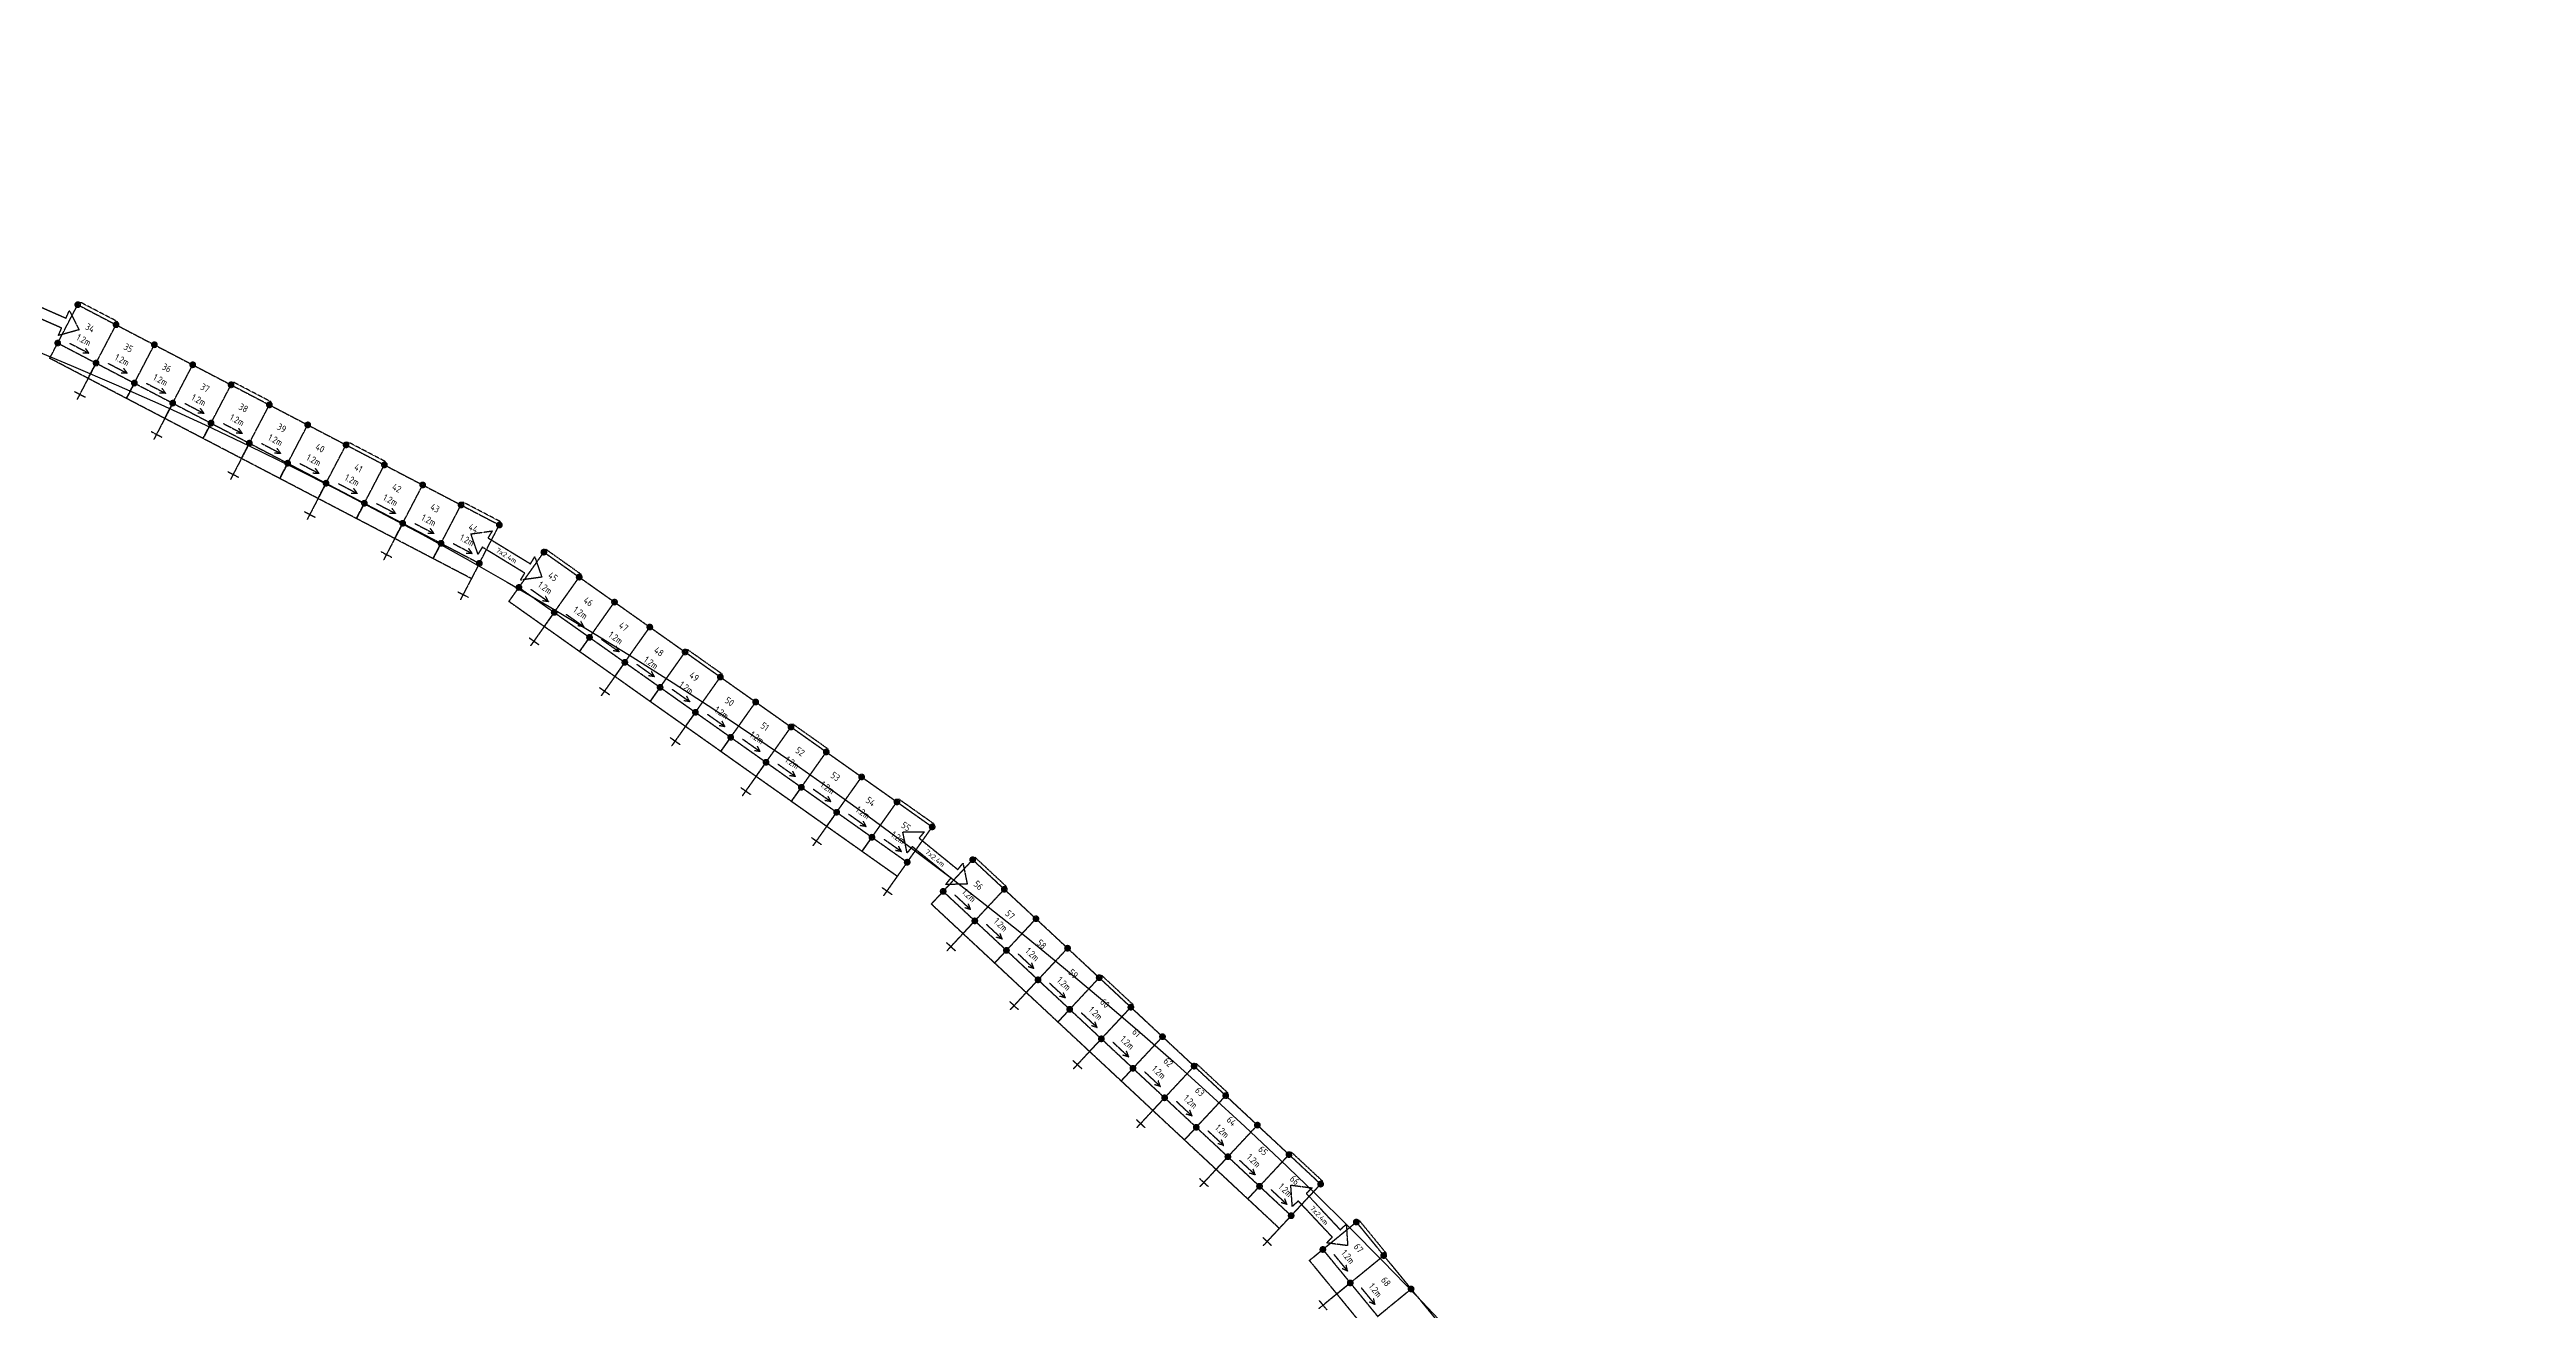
# Model space of a CAD drawing. Header units: millimetres. Extents: x -104667 to 131446, y -104429 to 134339.
# Drawn here: x 58710 to 131446, y 94651 to 131685 of the extents above; entities that cross this region are included whole.
import ezdxf
from ezdxf.enums import TextEntityAlignment as Align

# ---------------------------------------------------------------- set-up
doc = ezdxf.new("R2010")
doc.units = ezdxf.units.MM
doc.linetypes.add('KwikScaf_DASHED', pattern=[3.75, 2.5, -1.25])
doc.linetypes.add('KwikScaf_Line', pattern=[1, 1, 0])
doc.layers.get('0').update_dxf_attribs({"linetype": 'CONTINUOUS'})
doc.layers.add('KwikScaf Schematic', color=7, linetype='CONTINUOUS')
doc.styles.add('KwikScaf ISO', font='isocp.shx')

msp = doc.modelspace()

# ---------------------------------------------------------------- linework, layer by layer
msp.add_circle((13389, 13628), 118057)
at = {"layer": 'KwikScaf Schematic', "color": 3, "linetype": 'KwikScaf_Line'}
for p, q in [((57856, 124384), (59195, 123796)), ((59066, 123503), (57727, 124091)), ((59195, 123796), (59292, 124016)), ((59292, 124016), (59577, 123453)), ((58970, 123283), (59066, 123503)), ((59577, 123453), (58970, 123283)), ((71085, 117459), (71710, 117546)), ((71293, 116864), (71085, 117459)), ((71710, 117546), (71585, 117342)), ((71585, 117342), (72833, 116579)), ((71418, 117069), (71293, 116864)), ((72666, 116306), (71418, 117069)), ((72833, 116579), (72958, 116784)), ((72958, 116784), (73166, 116188)), ((72541, 116101), (72666, 116306)), ((73166, 116188), (72541, 116101)), ((83767, 108706), (84398, 108709)), ((83893, 108088), (83767, 108706)), ((84398, 108709), (84246, 108523)), ((84246, 108523), (85381, 107600)), ((84044, 108274), (83893, 108088)), ((85179, 107351), (84044, 108274)), ((85381, 107600), (85533, 107786)), ((85533, 107786), (85659, 107168)), ((85028, 107165), (85179, 107351)), ((85659, 107168), (85028, 107165)), ((95204, 97703), (95161, 98333)), ((95161, 98333), (95787, 98251)), ((95787, 98251), (95612, 98086)), ((95379, 97868), (95204, 97703)), ((96380, 96801), (95379, 97868)), ((95612, 98086), (96613, 97020)), ((96205, 96636), (96380, 96801)), ((96613, 97020), (96788, 97184)), ((96788, 97184), (96830, 96554)), ((96830, 96554), (96205, 96636))]:
    msp.add_line(p, q, dxfattribs=at)
at = {"layer": 'KwikScaf Schematic', "color": 1, "linetype": 'KwikScaf_Line'}
for p, q in [((58951, 123064), (59539, 124190)), ((59539, 124190), (60665, 123601)), ((58716, 122614), (58951, 123064)), ((58951, 123064), (60077, 122476)), ((59306, 123058), (59869, 122764)), ((60077, 122476), (60665, 123601)), ((60665, 123601), (61790, 123013)), ((61202, 121888), (61790, 123013)), ((61790, 123013), (62916, 122425)), ((59841, 122026), (58716, 122614)), ((59869, 122764), (59691, 122767)), ((59869, 122764), (59765, 122907)), ((60077, 122476), (59841, 122026)), ((59841, 122026), (60077, 122476)), ((60077, 122476), (61202, 121888)), ((60432, 122470), (60994, 122175)), ((60994, 122175), (60890, 122319)), ((62328, 121300), (62916, 122425)), ((62916, 122425), (64042, 121837)), ((59443, 121641), (59753, 121479)), ((59841, 122026), (59517, 121405)), ((60967, 121437), (59841, 122026)), ((60994, 122175), (60817, 122179)), ((61202, 121888), (60967, 121437)), ((60967, 121437), (61202, 121888)), ((61202, 121888), (62328, 121300)), ((61557, 121881), (62120, 121587)), ((62120, 121587), (61943, 121591)), ((62120, 121587), (62016, 121731)), ((63454, 120712), (64042, 121837)), ((64042, 121837), (65167, 121249)), ((62093, 120849), (60967, 121437)), ((62093, 120849), (61769, 120229)), ((62328, 121300), (62093, 120849)), ((62093, 120849), (62328, 121300)), ((63218, 120261), (62093, 120849)), ((62328, 121300), (63454, 120712)), ((62683, 121293), (63246, 120999)), ((63246, 120999), (63068, 121002)), ((63246, 120999), (63142, 121143)), ((64579, 120123), (65167, 121249)), ((65167, 121249), (66293, 120661)), ((61694, 120465), (62005, 120303)), ((63454, 120712), (63218, 120261)), ((63218, 120261), (63454, 120712)), ((64344, 119673), (63218, 120261)), ((63454, 120712), (64579, 120123)), ((63808, 120705), (64371, 120411)), ((64371, 120411), (64194, 120414)), ((64371, 120411), (64267, 120555)), ((64579, 120123), (64344, 119673)), ((64344, 119673), (64579, 120123)), ((64579, 120123), (65705, 119535)), ((64934, 120117), (65497, 119823)), ((65705, 119535), (66293, 120661)), ((66293, 120661), (67419, 120073)), ((66830, 118947), (67419, 120073)), ((67419, 120073), (68544, 119485)), ((63946, 119289), (64256, 119127)), ((64344, 119673), (64020, 119053)), ((65470, 119085), (64344, 119673)), ((65497, 119823), (65319, 119826)), ((65497, 119823), (65393, 119967)), ((65705, 119535), (65470, 119085)), ((65470, 119085), (65705, 119535)), ((65705, 119535), (66830, 118947)), ((66060, 119529), (66623, 119235)), ((66623, 119235), (66519, 119379)), ((67956, 118359), (68544, 119485)), ((68544, 119485), (69670, 118897)), ((66595, 118497), (65470, 119085)), ((66623, 119235), (66445, 119238)), ((66830, 118947), (66595, 118497)), ((66595, 118497), (66830, 118947)), ((66830, 118947), (67956, 118359)), ((67185, 118941), (67748, 118647)), ((67748, 118647), (67571, 118650)), ((67748, 118647), (67644, 118791)), ((69082, 117771), (69670, 118897)), ((69670, 118897), (70795, 118309)), ((66197, 118113), (66507, 117951)), ((66595, 118497), (66271, 117877)), ((67721, 117909), (66595, 118497)), ((67956, 118359), (67721, 117909)), ((67721, 117909), (67956, 118359)), ((68846, 117321), (67721, 117909)), ((67956, 118359), (69082, 117771)), ((68311, 118353), (68874, 118059)), ((68874, 118059), (68696, 118062)), ((68874, 118059), (68770, 118203)), ((70207, 117183), (70795, 118309)), ((70795, 118309), (71921, 117721)), ((68846, 117321), (68522, 116700)), ((69082, 117771), (68846, 117321)), ((68846, 117321), (69082, 117771)), ((69972, 116733), (68846, 117321)), ((69082, 117771), (70207, 117183)), ((69437, 117765), (69999, 117471)), ((69999, 117471), (69822, 117474)), ((69999, 117471), (69895, 117615)), ((70207, 117183), (69972, 116733)), ((69972, 116733), (70207, 117183)), ((70207, 117183), (71333, 116595)), ((70562, 117177), (71125, 116883)), ((71333, 116595), (71921, 117721)), ((68448, 116937), (68758, 116774)), ((71098, 116145), (69972, 116733)), ((71125, 116883), (70948, 116886)), ((71125, 116883), (71021, 117026)), ((71333, 116595), (71098, 116145)), ((72493, 115886), (73227, 116923)), ((73227, 116923), (74264, 116189)), ((70699, 115760), (71010, 115598)), ((71098, 116145), (70774, 115524)), ((72200, 115472), (72493, 115886)), ((72493, 115886), (73530, 115153)), ((72844, 115833), (73363, 115466)), ((73530, 115153), (74264, 116189)), ((74264, 116189), (75300, 115456)), ((73237, 114738), (72200, 115472)), ((73363, 115466), (73187, 115493)), ((73530, 115153), (73237, 114738)), ((73237, 114738), (73530, 115153)), ((73363, 115466), (73279, 115622)), ((73530, 115153), (74567, 114419)), ((73881, 115099), (74399, 114732)), ((74567, 114419), (75300, 115456)), ((75300, 115456), (76337, 114722)), ((72790, 114411), (73076, 114208)), ((73237, 114738), (72832, 114167)), ((74273, 114004), (73237, 114738)), ((74399, 114732), (74224, 114759)), ((74567, 114419), (74273, 114004)), ((74273, 114004), (74567, 114419)), ((74399, 114732), (74316, 114889)), ((74567, 114419), (75603, 113685)), ((74918, 114365), (75436, 113998)), ((75603, 113685), (76337, 114722)), ((76337, 114722), (77374, 113989)), ((75310, 113271), (74273, 114004)), ((75436, 113998), (75260, 114025)), ((75603, 113685), (75310, 113271)), ((75310, 113271), (75603, 113685)), ((75436, 113998), (75352, 114155)), ((75603, 113685), (76640, 112952)), ((75954, 113632), (76473, 113265)), ((76640, 112952), (77374, 113989)), ((77374, 113989), (78410, 113255)), ((74864, 112943), (75150, 112741)), ((75310, 113271), (74906, 112699)), ((76347, 112537), (75310, 113271)), ((76473, 113265), (76297, 113292)), ((76640, 112952), (76347, 112537)), ((76347, 112537), (76640, 112952)), ((76473, 113265), (76389, 113421)), ((76640, 112952), (77677, 112218)), ((76991, 112898), (77509, 112531)), ((77677, 112218), (78410, 113255)), ((78410, 113255), (79447, 112521)), ((77383, 111804), (76347, 112537)), ((77509, 112531), (77334, 112558)), ((77677, 112218), (77383, 111804)), ((77383, 111804), (77677, 112218)), ((77509, 112531), (77426, 112688)), ((77677, 112218), (78713, 111485)), ((78028, 112164), (78546, 111798)), ((78713, 111485), (79447, 112521)), ((79447, 112521), (80484, 111788)), ((76937, 111476), (77223, 111274)), ((77383, 111804), (76979, 111232)), ((78420, 111070), (77383, 111804)), ((78546, 111798), (78370, 111824)), ((78713, 111485), (78420, 111070)), ((78420, 111070), (78713, 111485)), ((78546, 111798), (78462, 111954)), ((78713, 111485), (79750, 110751)), ((79064, 111431), (79583, 111064)), ((79750, 110751), (80484, 111788)), ((80484, 111788), (81520, 111054)), ((79457, 110336), (78420, 111070)), ((79583, 111064), (79407, 111091)), ((79750, 110751), (79457, 110336)), ((79457, 110336), (79750, 110751)), ((79583, 111064), (79499, 111220)), ((79750, 110751), (80787, 110017)), ((80101, 110697), (80619, 110330)), ((80787, 110017), (81520, 111054)), ((81520, 111054), (82557, 110320)), ((79010, 110009), (79296, 109807)), ((79457, 110336), (79052, 109765)), ((80493, 109603), (79457, 110336)), ((80619, 110330), (80444, 110357)), ((80787, 110017), (80493, 109603)), ((80493, 109603), (80787, 110017)), ((80619, 110330), (80536, 110487)), ((80787, 110017), (81823, 109284)), ((81138, 109963), (81656, 109597)), ((81823, 109284), (82557, 110320)), ((82557, 110320), (83594, 109587)), ((81530, 108869), (80493, 109603)), ((81656, 109597), (81481, 109624)), ((81823, 109284), (81530, 108869)), ((81530, 108869), (81823, 109284)), ((81656, 109597), (81572, 109753)), ((81823, 109284), (82860, 108550)), ((82174, 109230), (82693, 108863)), ((82860, 108550), (83594, 109587)), ((83594, 109587), (84630, 108853)), ((81084, 108542), (81370, 108339)), ((81530, 108869), (81126, 108298)), ((82567, 108135), (81530, 108869)), ((82693, 108863), (82517, 108890)), ((82860, 108550), (82567, 108135)), ((82567, 108135), (82860, 108550)), ((82693, 108863), (82609, 109020)), ((82860, 108550), (83897, 107816)), ((83211, 108496), (83729, 108129)), ((83897, 107816), (84630, 108853)), ((83603, 107402), (82567, 108135)), ((83729, 108129), (83554, 108156)), ((83897, 107816), (83603, 107402)), ((83729, 108129), (83646, 108286)), ((84952, 106959), (85818, 107888)), ((85818, 107888), (86747, 107022)), ((83157, 107074), (83443, 106872)), ((83603, 107402), (83199, 106830)), ((84605, 106587), (84952, 106959)), ((84952, 106959), (85881, 106093)), ((85881, 106093), (86747, 107022)), ((86747, 107022), (87676, 106156)), ((85534, 105721), (84605, 106587)), ((85292, 106858), (85757, 106425)), ((85757, 106425), (85587, 106476)), ((85757, 106425), (85695, 106592)), ((85534, 105721), (85057, 105209)), ((85881, 106093), (85534, 105721)), ((85534, 105721), (85881, 106093)), ((86463, 104855), (85534, 105721)), ((85881, 106093), (86810, 105227)), ((86221, 105992), (86686, 105559)), ((86686, 105559), (86516, 105610)), ((86686, 105559), (86624, 105726)), ((86810, 105227), (87676, 106156)), ((87676, 106156), (88605, 105290)), ((85048, 105457), (85304, 105218)), ((86810, 105227), (86463, 104855)), ((86463, 104855), (86810, 105227)), ((87392, 103989), (86463, 104855)), ((86810, 105227), (87739, 104361)), ((87150, 105127), (87615, 104694)), ((87615, 104694), (87445, 104744)), ((87615, 104694), (87553, 104860)), ((87739, 104361), (88605, 105290)), ((88605, 105290), (89534, 104424)), ((87739, 104361), (87392, 103989)), ((87392, 103989), (87739, 104361)), ((87739, 104361), (88668, 103495)), ((88079, 104261), (88544, 103828)), ((88668, 103495), (89534, 104424)), ((89534, 104424), (90463, 103558)), ((86906, 103725), (87162, 103486)), ((87392, 103989), (86915, 103477)), ((88321, 103123), (87392, 103989)), ((88668, 103495), (88321, 103123)), ((88321, 103123), (88668, 103495)), ((88544, 103828), (88374, 103878)), ((88544, 103828), (88482, 103994)), ((88668, 103495), (89597, 102629)), ((89008, 103395), (89473, 102962)), ((89597, 102629), (90463, 103558)), ((90463, 103558), (91392, 102692)), ((89250, 102257), (88321, 103123)), ((89597, 102629), (89250, 102257)), ((89250, 102257), (89597, 102629)), ((89473, 102962), (89303, 103012)), ((89473, 102962), (89411, 103128)), ((89597, 102629), (90526, 101763)), ((90526, 101763), (91392, 102692)), ((91392, 102692), (92321, 101826)), ((88764, 101993), (89020, 101754)), ((89250, 102257), (88773, 101745)), ((90179, 101392), (89250, 102257)), ((89937, 102529), (90402, 102096)), ((90402, 102096), (90232, 102146)), ((90402, 102096), (90340, 102262)), ((90526, 101763), (90179, 101392)), ((90179, 101392), (90526, 101763)), ((91108, 100526), (90179, 101392)), ((90526, 101763), (91455, 100897)), ((90866, 101663), (91331, 101230)), ((91331, 101230), (91161, 101280)), ((91331, 101230), (91269, 101396)), ((91455, 100897), (92321, 101826)), ((92321, 101826), (93250, 100960)), ((91108, 100526), (90631, 100014)), ((91455, 100897), (91108, 100526)), ((91108, 100526), (91455, 100897)), ((92037, 99660), (91108, 100526)), ((91455, 100897), (92384, 100031)), ((91795, 100797), (92260, 100364)), ((92260, 100364), (92090, 100414)), ((92260, 100364), (92198, 100530)), ((92384, 100031), (93250, 100960)), ((93250, 100960), (94179, 100094)), ((90622, 100261), (90878, 100022)), ((92384, 100031), (92037, 99660)), ((92037, 99660), (92384, 100031)), ((92966, 98794), (92037, 99660)), ((92384, 100031), (93313, 99165)), ((92724, 99931), (93189, 99498)), ((93189, 99498), (93127, 99664)), ((93313, 99165), (94179, 100094)), ((94179, 100094), (95108, 99228)), ((93313, 99165), (92966, 98794)), ((92966, 98794), (93313, 99165)), ((93189, 99498), (93019, 99548)), ((93313, 99165), (94242, 98299)), ((93653, 99065), (94118, 98632)), ((94242, 98299), (95108, 99228)), ((95108, 99228), (96037, 98362)), ((92480, 98529), (92737, 98290)), ((92966, 98794), (92489, 98282)), ((93895, 97928), (92966, 98794)), ((94242, 98299), (93895, 97928)), ((93895, 97928), (94242, 98299)), ((94118, 98632), (93948, 98682)), ((94118, 98632), (94056, 98798)), ((94242, 98299), (95171, 97433)), ((94582, 98199), (95047, 97766)), ((95171, 97433), (96037, 98362)), ((94824, 97062), (93895, 97928)), ((95047, 97766), (94877, 97816)), ((95047, 97766), (94985, 97932)), ((94338, 96797), (94595, 96558)), ((94824, 97062), (94347, 96550)), ((95171, 97433), (94824, 97062)), ((96101, 96442), (97084, 97247)), ((97084, 97247), (97889, 96264)), ((95708, 96120), (96101, 96442)), ((96513, 95138), (95708, 96120)), ((96101, 96442), (96906, 95460)), ((96425, 96297), (96828, 95806)), ((96906, 95460), (97889, 96264)), ((97889, 96264), (98693, 95282)), ((96906, 95460), (96513, 95138)), ((96513, 95138), (96906, 95460)), ((96828, 95806), (96666, 95878)), ((96828, 95806), (96789, 95979)), ((96906, 95460), (97711, 94477)), ((97230, 95314), (97632, 94823)), ((96513, 95138), (95971, 94694)), ((95996, 94941), (96218, 94670)), ((97318, 94155), (96513, 95138)), ((97632, 94823), (97470, 94896)), ((97632, 94823), (97593, 94996)), ((97711, 94477), (98693, 95282)), ((98693, 95282), (99498, 94299))]:
    msp.add_line(p, q, dxfattribs=at)
at = {"layer": 'KwikScaf Schematic', "color": 1, "linetype": 'KwikScaf_DASHED'}
for p, q in [((60711, 123690), (59585, 124278)), ((65214, 121338), (64088, 121926)), ((68590, 119573), (67465, 120162)), ((71967, 117809), (70842, 118397)), ((74321, 116271), (73285, 117005)), ((78468, 113337), (77431, 114070)), ((81578, 111136), (80541, 111869)), ((84688, 108935), (83651, 109668)), ((86815, 107095), (85886, 107961)), ((90531, 103631), (89602, 104497)), ((93318, 101033), (92389, 101899)), ((96105, 98436), (95176, 99302)), ((97966, 96327), (97161, 97310))]:
    msp.add_line(p, q, dxfattribs=at)
at = {"layer": 'KwikScaf Schematic', "color": 1, "linetype": 'KwikScaf_Line', "const_width": 100}
for points in [[(59562, 124234, -0.198912), (59587, 124205, -0.198912), (59583, 124166, -0.198912), (59554, 124142, -0.198912), (59516, 124145, -0.198912), (59491, 124175, -0.198912), (59495, 124213, -0.198912), (59524, 124237, -0.198912)], [(60688, 123646, -0.198912), (60712, 123616, -0.198912), (60709, 123578, -0.198912), (60680, 123554, -0.198912), (60642, 123557, -0.198912), (60617, 123587, -0.198912), (60620, 123625, -0.198912), (60650, 123649, -0.198912)], [(60688, 123646, -0.198912), (60712, 123616, -0.198912), (60709, 123578, -0.198912), (60680, 123554, -0.198912), (60642, 123557, -0.198912), (60617, 123587, -0.198912), (60620, 123625, -0.198912), (60650, 123649, -0.198912)], [(58974, 123108, -0.198912), (58999, 123079, -0.198912), (58995, 123041, -0.198912), (58966, 123016, -0.198912), (58928, 123020, -0.198912), (58903, 123049, -0.198912), (58907, 123087, -0.198912), (58936, 123112, -0.198912)], [(61814, 123058, -0.198912), (61838, 123028, -0.198912), (61835, 122990, -0.198912), (61805, 122966, -0.198912), (61767, 122969, -0.198912), (61743, 122998, -0.198912), (61746, 123037, -0.198912), (61775, 123061, -0.198912)], [(61814, 123058, -0.198912), (61838, 123028, -0.198912), (61835, 122990, -0.198912), (61805, 122966, -0.198912), (61767, 122969, -0.198912), (61743, 122998, -0.198912), (61746, 123037, -0.198912), (61775, 123061, -0.198912)], [(60100, 122520, -0.198912), (60124, 122491, -0.198912), (60121, 122453, -0.198912), (60092, 122428, -0.198912), (60053, 122432, -0.198912), (60029, 122461, -0.198912), (60032, 122499, -0.198912), (60062, 122524, -0.198912)], [(60100, 122520, -0.198912), (60124, 122491, -0.198912), (60121, 122453, -0.198912), (60092, 122428, -0.198912), (60053, 122432, -0.198912), (60029, 122461, -0.198912), (60032, 122499, -0.198912), (60062, 122524, -0.198912)], [(62939, 122470, -0.198912), (62964, 122440, -0.198912), (62960, 122402, -0.198912), (62931, 122378, -0.198912), (62893, 122381, -0.198912), (62868, 122410, -0.198912), (62872, 122448, -0.198912), (62901, 122473, -0.198912)], [(62939, 122470, -0.198912), (62964, 122440, -0.198912), (62960, 122402, -0.198912), (62931, 122378, -0.198912), (62893, 122381, -0.198912), (62868, 122410, -0.198912), (62872, 122448, -0.198912), (62901, 122473, -0.198912)], [(61225, 121932, -0.198912), (61250, 121903, -0.198912), (61247, 121865, -0.198912), (61217, 121840, -0.198912), (61179, 121843, -0.198912), (61155, 121873, -0.198912), (61158, 121911, -0.198912), (61187, 121935, -0.198912)], [(61225, 121932, -0.198912), (61250, 121903, -0.198912), (61247, 121865, -0.198912), (61217, 121840, -0.198912), (61179, 121843, -0.198912), (61155, 121873, -0.198912), (61158, 121911, -0.198912), (61187, 121935, -0.198912)], [(64065, 121882, -0.198912), (64089, 121852, -0.198912), (64086, 121814, -0.198912), (64057, 121789, -0.198912), (64018, 121793, -0.198912), (63994, 121822, -0.198912), (63997, 121860, -0.198912), (64027, 121885, -0.198912)], [(64065, 121882, -0.198912), (64089, 121852, -0.198912), (64086, 121814, -0.198912), (64057, 121789, -0.198912), (64018, 121793, -0.198912), (63994, 121822, -0.198912), (63997, 121860, -0.198912), (64027, 121885, -0.198912)], [(62351, 121344, -0.198912), (62376, 121315, -0.198912), (62372, 121277, -0.198912), (62343, 121252, -0.198912), (62305, 121255, -0.198912), (62280, 121285, -0.198912), (62284, 121323, -0.198912), (62313, 121347, -0.198912)], [(62351, 121344, -0.198912), (62376, 121315, -0.198912), (62372, 121277, -0.198912), (62343, 121252, -0.198912), (62305, 121255, -0.198912), (62280, 121285, -0.198912), (62284, 121323, -0.198912), (62313, 121347, -0.198912)], [(63477, 120756, -0.198912), (63501, 120727, -0.198912), (63498, 120688, -0.198912), (63468, 120664, -0.198912), (63430, 120667, -0.198912), (63406, 120697, -0.198912), (63409, 120735, -0.198912), (63439, 120759, -0.198912)], [(63477, 120756, -0.198912), (63501, 120727, -0.198912), (63498, 120688, -0.198912), (63468, 120664, -0.198912), (63430, 120667, -0.198912), (63406, 120697, -0.198912), (63409, 120735, -0.198912), (63439, 120759, -0.198912)], [(65190, 121293, -0.198912), (65215, 121264, -0.198912), (65212, 121226, -0.198912), (65182, 121201, -0.198912), (65144, 121205, -0.198912), (65120, 121234, -0.198912), (65123, 121272, -0.198912), (65152, 121297, -0.198912)], [(65190, 121293, -0.198912), (65215, 121264, -0.198912), (65212, 121226, -0.198912), (65182, 121201, -0.198912), (65144, 121205, -0.198912), (65120, 121234, -0.198912), (65123, 121272, -0.198912), (65152, 121297, -0.198912)], [(66316, 120705, -0.198912), (66341, 120676, -0.198912), (66337, 120638, -0.198912), (66308, 120613, -0.198912), (66270, 120617, -0.198912), (66245, 120646, -0.198912), (66249, 120684, -0.198912), (66278, 120709, -0.198912)], [(66316, 120705, -0.198912), (66341, 120676, -0.198912), (66337, 120638, -0.198912), (66308, 120613, -0.198912), (66270, 120617, -0.198912), (66245, 120646, -0.198912), (66249, 120684, -0.198912), (66278, 120709, -0.198912)], [(64602, 120168, -0.198912), (64627, 120138, -0.198912), (64623, 120100, -0.198912), (64594, 120076, -0.198912), (64556, 120079, -0.198912), (64531, 120109, -0.198912), (64535, 120147, -0.198912), (64564, 120171, -0.198912)], [(64602, 120168, -0.198912), (64627, 120138, -0.198912), (64623, 120100, -0.198912), (64594, 120076, -0.198912), (64556, 120079, -0.198912), (64531, 120109, -0.198912), (64535, 120147, -0.198912), (64564, 120171, -0.198912)], [(67442, 120117, -0.198912), (67466, 120088, -0.198912), (67463, 120050, -0.198912), (67433, 120025, -0.198912), (67395, 120029, -0.198912), (67371, 120058, -0.198912), (67374, 120096, -0.198912), (67404, 120121, -0.198912)], [(67442, 120117, -0.198912), (67466, 120088, -0.198912), (67463, 120050, -0.198912), (67433, 120025, -0.198912), (67395, 120029, -0.198912), (67371, 120058, -0.198912), (67374, 120096, -0.198912), (67404, 120121, -0.198912)], [(65728, 119580, -0.198912), (65752, 119550, -0.198912), (65749, 119512, -0.198912), (65720, 119488, -0.198912), (65682, 119491, -0.198912), (65657, 119520, -0.198912), (65660, 119559, -0.198912), (65690, 119583, -0.198912)], [(65728, 119580, -0.198912), (65752, 119550, -0.198912), (65749, 119512, -0.198912), (65720, 119488, -0.198912), (65682, 119491, -0.198912), (65657, 119520, -0.198912), (65660, 119559, -0.198912), (65690, 119583, -0.198912)], [(68567, 119529, -0.198912), (68592, 119500, -0.198912), (68588, 119462, -0.198912), (68559, 119437, -0.198912), (68521, 119441, -0.198912), (68496, 119470, -0.198912), (68500, 119508, -0.198912), (68529, 119533, -0.198912)], [(68567, 119529, -0.198912), (68592, 119500, -0.198912), (68588, 119462, -0.198912), (68559, 119437, -0.198912), (68521, 119441, -0.198912), (68496, 119470, -0.198912), (68500, 119508, -0.198912), (68529, 119533, -0.198912)], [(66854, 118992, -0.198912), (66878, 118962, -0.198912), (66875, 118924, -0.198912), (66845, 118900, -0.198912), (66807, 118903, -0.198912), (66783, 118932, -0.198912), (66786, 118970, -0.198912), (66815, 118995, -0.198912)], [(66854, 118992, -0.198912), (66878, 118962, -0.198912), (66875, 118924, -0.198912), (66845, 118900, -0.198912), (66807, 118903, -0.198912), (66783, 118932, -0.198912), (66786, 118970, -0.198912), (66815, 118995, -0.198912)], [(69693, 118941, -0.198912), (69717, 118912, -0.198912), (69714, 118874, -0.198912), (69685, 118849, -0.198912), (69647, 118852, -0.198912), (69622, 118882, -0.198912), (69625, 118920, -0.198912), (69655, 118944, -0.198912)], [(69693, 118941, -0.198912), (69717, 118912, -0.198912), (69714, 118874, -0.198912), (69685, 118849, -0.198912), (69647, 118852, -0.198912), (69622, 118882, -0.198912), (69625, 118920, -0.198912), (69655, 118944, -0.198912)], [(67979, 118404, -0.198912), (68004, 118374, -0.198912), (68000, 118336, -0.198912), (67971, 118311, -0.198912), (67933, 118315, -0.198912), (67908, 118344, -0.198912), (67912, 118382, -0.198912), (67941, 118407, -0.198912)], [(67979, 118404, -0.198912), (68004, 118374, -0.198912), (68000, 118336, -0.198912), (67971, 118311, -0.198912), (67933, 118315, -0.198912), (67908, 118344, -0.198912), (67912, 118382, -0.198912), (67941, 118407, -0.198912)], [(69105, 117815, -0.198912), (69129, 117786, -0.198912), (69126, 117748, -0.198912), (69097, 117723, -0.198912), (69059, 117727, -0.198912), (69034, 117756, -0.198912), (69037, 117794, -0.198912), (69067, 117819, -0.198912)], [(69105, 117815, -0.198912), (69129, 117786, -0.198912), (69126, 117748, -0.198912), (69097, 117723, -0.198912), (69059, 117727, -0.198912), (69034, 117756, -0.198912), (69037, 117794, -0.198912), (69067, 117819, -0.198912)], [(70819, 118353, -0.198912), (70843, 118324, -0.198912), (70840, 118285, -0.198912), (70810, 118261, -0.198912), (70772, 118264, -0.198912), (70748, 118294, -0.198912), (70751, 118332, -0.198912), (70780, 118356, -0.198912)], [(70819, 118353, -0.198912), (70843, 118324, -0.198912), (70840, 118285, -0.198912), (70810, 118261, -0.198912), (70772, 118264, -0.198912), (70748, 118294, -0.198912), (70751, 118332, -0.198912), (70780, 118356, -0.198912)], [(70230, 117227, -0.198912), (70255, 117198, -0.198912), (70252, 117160, -0.198912), (70222, 117135, -0.198912), (70184, 117139, -0.198912), (70160, 117168, -0.198912), (70163, 117206, -0.198912), (70192, 117231, -0.198912)], [(70230, 117227, -0.198912), (70255, 117198, -0.198912), (70252, 117160, -0.198912), (70222, 117135, -0.198912), (70184, 117139, -0.198912), (70160, 117168, -0.198912), (70163, 117206, -0.198912), (70192, 117231, -0.198912)], [(71944, 117765, -0.198912), (71969, 117736, -0.198912), (71965, 117697, -0.198912), (71936, 117673, -0.198912), (71898, 117676, -0.198912), (71873, 117706, -0.198912), (71877, 117744, -0.198912), (71906, 117768, -0.198912)], [(71356, 116639, -0.198912), (71381, 116610, -0.198912), (71377, 116572, -0.198912), (71348, 116547, -0.198912), (71310, 116551, -0.198912), (71285, 116580, -0.198912), (71289, 116618, -0.198912), (71318, 116643, -0.198912)], [(73256, 116964, -0.198912), (73276, 116931, -0.198912), (73268, 116894, -0.198912), (73235, 116874, -0.198912), (73198, 116882, -0.198912), (73178, 116915, -0.198912), (73186, 116952, -0.198912), (73219, 116972, -0.198912)], [(72522, 115927, -0.198912), (72543, 115895, -0.198912), (72534, 115857, -0.198912), (72502, 115837, -0.198912), (72464, 115846, -0.198912), (72444, 115878, -0.198912), (72453, 115915, -0.198912), (72485, 115936, -0.198912)], [(74293, 116230, -0.198912), (74313, 116198, -0.198912), (74304, 116161, -0.198912), (74272, 116140, -0.198912), (74235, 116149, -0.198912), (74214, 116181, -0.198912), (74223, 116218, -0.198912), (74255, 116239, -0.198912)], [(74293, 116230, -0.198912), (74313, 116198, -0.198912), (74304, 116161, -0.198912), (74272, 116140, -0.198912), (74235, 116149, -0.198912), (74214, 116181, -0.198912), (74223, 116218, -0.198912), (74255, 116239, -0.198912)], [(73559, 115194, -0.198912), (73579, 115161, -0.198912), (73571, 115124, -0.198912), (73538, 115103, -0.198912), (73501, 115112, -0.198912), (73481, 115144, -0.198912), (73489, 115182, -0.198912), (73522, 115202, -0.198912)], [(73559, 115194, -0.198912), (73579, 115161, -0.198912), (73571, 115124, -0.198912), (73538, 115103, -0.198912), (73501, 115112, -0.198912), (73481, 115144, -0.198912), (73489, 115182, -0.198912), (73522, 115202, -0.198912)], [(75329, 115497, -0.198912), (75350, 115464, -0.198912), (75341, 115427, -0.198912), (75309, 115406, -0.198912), (75271, 115415, -0.198912), (75251, 115447, -0.198912), (75260, 115485, -0.198912), (75292, 115505, -0.198912)], [(75329, 115497, -0.198912), (75350, 115464, -0.198912), (75341, 115427, -0.198912), (75309, 115406, -0.198912), (75271, 115415, -0.198912), (75251, 115447, -0.198912), (75260, 115485, -0.198912), (75292, 115505, -0.198912)], [(74596, 114460, -0.198912), (74616, 114428, -0.198912), (74608, 114390, -0.198912), (74575, 114370, -0.198912), (74538, 114378, -0.198912), (74517, 114411, -0.198912), (74526, 114448, -0.198912), (74558, 114468, -0.198912)], [(74596, 114460, -0.198912), (74616, 114428, -0.198912), (74608, 114390, -0.198912), (74575, 114370, -0.198912), (74538, 114378, -0.198912), (74517, 114411, -0.198912), (74526, 114448, -0.198912), (74558, 114468, -0.198912)], [(76366, 114763, -0.198912), (76386, 114731, -0.198912), (76378, 114693, -0.198912), (76345, 114673, -0.198912), (76308, 114681, -0.198912), (76288, 114714, -0.198912), (76296, 114751, -0.198912), (76329, 114771, -0.198912)], [(76366, 114763, -0.198912), (76386, 114731, -0.198912), (76378, 114693, -0.198912), (76345, 114673, -0.198912), (76308, 114681, -0.198912), (76288, 114714, -0.198912), (76296, 114751, -0.198912), (76329, 114771, -0.198912)], [(75632, 113726, -0.198912), (75653, 113694, -0.198912), (75644, 113657, -0.198912), (75612, 113636, -0.198912), (75575, 113645, -0.198912), (75554, 113677, -0.198912), (75563, 113714, -0.198912), (75595, 113735, -0.198912)], [(75632, 113726, -0.198912), (75653, 113694, -0.198912), (75644, 113657, -0.198912), (75612, 113636, -0.198912), (75575, 113645, -0.198912), (75554, 113677, -0.198912), (75563, 113714, -0.198912), (75595, 113735, -0.198912)], [(77403, 114029, -0.198912), (77423, 113997, -0.198912), (77415, 113960, -0.198912), (77382, 113939, -0.198912), (77345, 113948, -0.198912), (77324, 113980, -0.198912), (77333, 114017, -0.198912), (77365, 114038, -0.198912)], [(77403, 114029, -0.198912), (77423, 113997, -0.198912), (77415, 113960, -0.198912), (77382, 113939, -0.198912), (77345, 113948, -0.198912), (77324, 113980, -0.198912), (77333, 114017, -0.198912), (77365, 114038, -0.198912)], [(76669, 112993, -0.198912), (76689, 112960, -0.198912), (76681, 112923, -0.198912), (76648, 112903, -0.198912), (76611, 112911, -0.198912), (76591, 112943, -0.198912), (76599, 112981, -0.198912), (76632, 113001, -0.198912)], [(76669, 112993, -0.198912), (76689, 112960, -0.198912), (76681, 112923, -0.198912), (76648, 112903, -0.198912), (76611, 112911, -0.198912), (76591, 112943, -0.198912), (76599, 112981, -0.198912), (76632, 113001, -0.198912)], [(78439, 113296, -0.198912), (78460, 113263, -0.198912), (78451, 113226, -0.198912), (78419, 113206, -0.198912), (78381, 113214, -0.198912), (78361, 113246, -0.198912), (78370, 113284, -0.198912), (78402, 113304, -0.198912)], [(78439, 113296, -0.198912), (78460, 113263, -0.198912), (78451, 113226, -0.198912), (78419, 113206, -0.198912), (78381, 113214, -0.198912), (78361, 113246, -0.198912), (78370, 113284, -0.198912), (78402, 113304, -0.198912)], [(77706, 112259, -0.198912), (77726, 112227, -0.198912), (77718, 112189, -0.198912), (77685, 112169, -0.198912), (77648, 112177, -0.198912), (77627, 112210, -0.198912), (77636, 112247, -0.198912), (77668, 112267, -0.198912)], [(77706, 112259, -0.198912), (77726, 112227, -0.198912), (77718, 112189, -0.198912), (77685, 112169, -0.198912), (77648, 112177, -0.198912), (77627, 112210, -0.198912), (77636, 112247, -0.198912), (77668, 112267, -0.198912)], [(79476, 112562, -0.198912), (79496, 112530, -0.198912), (79488, 112492, -0.198912), (79455, 112472, -0.198912), (79418, 112480, -0.198912), (79398, 112513, -0.198912), (79406, 112550, -0.198912), (79439, 112571, -0.198912)], [(79476, 112562, -0.198912), (79496, 112530, -0.198912), (79488, 112492, -0.198912), (79455, 112472, -0.198912), (79418, 112480, -0.198912), (79398, 112513, -0.198912), (79406, 112550, -0.198912), (79439, 112571, -0.198912)], [(78742, 111525, -0.198912), (78763, 111493, -0.198912), (78754, 111456, -0.198912), (78722, 111435, -0.198912), (78685, 111444, -0.198912), (78664, 111476, -0.198912), (78673, 111513, -0.198912), (78705, 111534, -0.198912)], [(78742, 111525, -0.198912), (78763, 111493, -0.198912), (78754, 111456, -0.198912), (78722, 111435, -0.198912), (78685, 111444, -0.198912), (78664, 111476, -0.198912), (78673, 111513, -0.198912), (78705, 111534, -0.198912)], [(80513, 111828, -0.198912), (80533, 111796, -0.198912), (80525, 111759, -0.198912), (80492, 111738, -0.198912), (80455, 111747, -0.198912), (80434, 111779, -0.198912), (80443, 111816, -0.198912), (80475, 111837, -0.198912)], [(80513, 111828, -0.198912), (80533, 111796, -0.198912), (80525, 111759, -0.198912), (80492, 111738, -0.198912), (80455, 111747, -0.198912), (80434, 111779, -0.198912), (80443, 111816, -0.198912), (80475, 111837, -0.198912)], [(79779, 110792, -0.198912), (79799, 110759, -0.198912), (79791, 110722, -0.198912), (79759, 110702, -0.198912), (79721, 110710, -0.198912), (79701, 110743, -0.198912), (79709, 110780, -0.198912), (79742, 110800, -0.198912)], [(79779, 110792, -0.198912), (79799, 110759, -0.198912), (79791, 110722, -0.198912), (79759, 110702, -0.198912), (79721, 110710, -0.198912), (79701, 110743, -0.198912), (79709, 110780, -0.198912), (79742, 110800, -0.198912)], [(81549, 111095, -0.198912), (81570, 111062, -0.198912), (81561, 111025, -0.198912), (81529, 111005, -0.198912), (81491, 111013, -0.198912), (81471, 111046, -0.198912), (81480, 111083, -0.198912), (81512, 111103, -0.198912)], [(81549, 111095, -0.198912), (81570, 111062, -0.198912), (81561, 111025, -0.198912), (81529, 111005, -0.198912), (81491, 111013, -0.198912), (81471, 111046, -0.198912), (81480, 111083, -0.198912), (81512, 111103, -0.198912)], [(80816, 110058, -0.198912), (80836, 110026, -0.198912), (80828, 109988, -0.198912), (80795, 109968, -0.198912), (80758, 109976, -0.198912), (80737, 110009, -0.198912), (80746, 110046, -0.198912), (80778, 110067, -0.198912)], [(80816, 110058, -0.198912), (80836, 110026, -0.198912), (80828, 109988, -0.198912), (80795, 109968, -0.198912), (80758, 109976, -0.198912), (80737, 110009, -0.198912), (80746, 110046, -0.198912), (80778, 110067, -0.198912)], [(82586, 110361, -0.198912), (82606, 110329, -0.198912), (82598, 110291, -0.198912), (82565, 110271, -0.198912), (82528, 110280, -0.198912), (82508, 110312, -0.198912), (82516, 110349, -0.198912), (82549, 110370, -0.198912)], [(82586, 110361, -0.198912), (82606, 110329, -0.198912), (82598, 110291, -0.198912), (82565, 110271, -0.198912), (82528, 110280, -0.198912), (82508, 110312, -0.198912), (82516, 110349, -0.198912), (82549, 110370, -0.198912)], [(81852, 109324, -0.198912), (81873, 109292, -0.198912), (81864, 109255, -0.198912), (81832, 109234, -0.198912), (81795, 109243, -0.198912), (81774, 109275, -0.198912), (81783, 109313, -0.198912), (81815, 109333, -0.198912)], [(81852, 109324, -0.198912), (81873, 109292, -0.198912), (81864, 109255, -0.198912), (81832, 109234, -0.198912), (81795, 109243, -0.198912), (81774, 109275, -0.198912), (81783, 109313, -0.198912), (81815, 109333, -0.198912)], [(83623, 109628, -0.198912), (83643, 109595, -0.198912), (83635, 109558, -0.198912), (83602, 109537, -0.198912), (83565, 109546, -0.198912), (83544, 109578, -0.198912), (83553, 109616, -0.198912), (83585, 109636, -0.198912)], [(83623, 109628, -0.198912), (83643, 109595, -0.198912), (83635, 109558, -0.198912), (83602, 109537, -0.198912), (83565, 109546, -0.198912), (83544, 109578, -0.198912), (83553, 109616, -0.198912), (83585, 109636, -0.198912)], [(82889, 108591, -0.198912), (82909, 108558, -0.198912), (82901, 108521, -0.198912), (82869, 108501, -0.198912), (82831, 108509, -0.198912), (82811, 108542, -0.198912), (82819, 108579, -0.198912), (82852, 108599, -0.198912)], [(82889, 108591, -0.198912), (82909, 108558, -0.198912), (82901, 108521, -0.198912), (82869, 108501, -0.198912), (82831, 108509, -0.198912), (82811, 108542, -0.198912), (82819, 108579, -0.198912), (82852, 108599, -0.198912)], [(84659, 108894, -0.198912), (84680, 108862, -0.198912), (84671, 108824, -0.198912), (84639, 108804, -0.198912), (84601, 108812, -0.198912), (84581, 108845, -0.198912), (84590, 108882, -0.198912), (84622, 108902, -0.198912)], [(83926, 107857, -0.198912), (83946, 107825, -0.198912), (83938, 107788, -0.198912), (83905, 107767, -0.198912), (83868, 107776, -0.198912), (83847, 107808, -0.198912), (83856, 107845, -0.198912), (83888, 107866, -0.198912)], [(84986, 106995, -0.198912), (85002, 106961, -0.198912), (84988, 106925, -0.198912), (84954, 106909, -0.198912), (84918, 106922, -0.198912), (84902, 106957, -0.198912), (84915, 106993, -0.198912), (84950, 107009, -0.198912)], [(86781, 107058, -0.198912), (86797, 107024, -0.198912), (86783, 106988, -0.198912), (86748, 106972, -0.198912), (86713, 106985, -0.198912), (86697, 107020, -0.198912), (86710, 107056, -0.198912), (86745, 107072, -0.198912)], [(87710, 106192, -0.198912), (87726, 106158, -0.198912), (87712, 106122, -0.198912), (87677, 106106, -0.198912), (87642, 106119, -0.198912), (87626, 106154, -0.198912), (87639, 106190, -0.198912), (87674, 106206, -0.198912)], [(85915, 106129, -0.198912), (85931, 106095, -0.198912), (85917, 106059, -0.198912), (85883, 106043, -0.198912), (85847, 106056, -0.198912), (85831, 106091, -0.198912), (85844, 106127, -0.198912), (85879, 106143, -0.198912)], [(86844, 105263, -0.198912), (86860, 105229, -0.198912), (86846, 105193, -0.198912), (86812, 105177, -0.198912), (86776, 105190, -0.198912), (86760, 105225, -0.198912), (86773, 105261, -0.198912), (86808, 105277, -0.198912)], [(88639, 105327, -0.198912), (88655, 105292, -0.198912), (88641, 105256, -0.198912), (88606, 105240, -0.198912), (88571, 105253, -0.198912), (88555, 105288, -0.198912), (88568, 105324, -0.198912), (88603, 105340, -0.198912)], [(87773, 104398, -0.198912), (87789, 104363, -0.198912), (87775, 104327, -0.198912), (87741, 104311, -0.198912), (87705, 104324, -0.198912), (87689, 104359, -0.198912), (87702, 104395, -0.198912), (87737, 104411, -0.198912)], [(89568, 104461, -0.198912), (89584, 104426, -0.198912), (89570, 104390, -0.198912), (89535, 104374, -0.198912), (89500, 104387, -0.198912), (89484, 104422, -0.198912), (89497, 104458, -0.198912), (89532, 104474, -0.198912)], [(88702, 103532, -0.198912), (88718, 103497, -0.198912), (88704, 103461, -0.198912), (88670, 103445, -0.198912), (88634, 103458, -0.198912), (88618, 103493, -0.198912), (88631, 103529, -0.198912), (88666, 103545, -0.198912)], [(90497, 103595, -0.198912), (90513, 103560, -0.198912), (90499, 103524, -0.198912), (90464, 103508, -0.198912), (90429, 103522, -0.198912), (90413, 103556, -0.198912), (90426, 103592, -0.198912), (90461, 103608, -0.198912)], [(89631, 102666, -0.198912), (89647, 102631, -0.198912), (89633, 102595, -0.198912), (89599, 102579, -0.198912), (89563, 102593, -0.198912), (89547, 102627, -0.198912), (89560, 102663, -0.198912), (89595, 102679, -0.198912)], [(91426, 102729, -0.198912), (91442, 102694, -0.198912), (91428, 102658, -0.198912), (91394, 102642, -0.198912), (91358, 102656, -0.198912), (91342, 102690, -0.198912), (91355, 102726, -0.198912), (91390, 102742, -0.198912)], [(90560, 101800, -0.198912), (90576, 101765, -0.198912), (90562, 101729, -0.198912), (90528, 101713, -0.198912), (90492, 101727, -0.198912), (90476, 101761, -0.198912), (90489, 101797, -0.198912), (90524, 101813, -0.198912)], [(92355, 101863, -0.198912), (92371, 101828, -0.198912), (92357, 101792, -0.198912), (92323, 101776, -0.198912), (92287, 101790, -0.198912), (92271, 101824, -0.198912), (92284, 101860, -0.198912), (92319, 101876, -0.198912)], [(91489, 100934, -0.198912), (91505, 100899, -0.198912), (91491, 100863, -0.198912), (91457, 100847, -0.198912), (91421, 100861, -0.198912), (91405, 100895, -0.198912), (91418, 100931, -0.198912), (91453, 100947, -0.198912)], [(93284, 100997, -0.198912), (93300, 100962, -0.198912), (93286, 100926, -0.198912), (93252, 100910, -0.198912), (93216, 100924, -0.198912), (93200, 100959, -0.198912), (93213, 100994, -0.198912), (93248, 101010, -0.198912)], [(92418, 100068, -0.198912), (92434, 100033, -0.198912), (92420, 99997, -0.198912), (92386, 99981, -0.198912), (92350, 99995, -0.198912), (92334, 100030, -0.198912), (92347, 100065, -0.198912), (92382, 100081, -0.198912)], [(94213, 100131, -0.198912), (94229, 100096, -0.198912), (94215, 100060, -0.198912), (94181, 100044, -0.198912), (94145, 100058, -0.198912), (94129, 100093, -0.198912), (94142, 100128, -0.198912), (94177, 100144, -0.198912)], [(93347, 99202, -0.198912), (93363, 99167, -0.198912), (93349, 99131, -0.198912), (93315, 99115, -0.198912), (93279, 99129, -0.198912), (93263, 99164, -0.198912), (93276, 99199, -0.198912), (93311, 99215, -0.198912)], [(95142, 99265, -0.198912), (95158, 99230, -0.198912), (95144, 99194, -0.198912), (95110, 99178, -0.198912), (95074, 99192, -0.198912), (95058, 99227, -0.198912), (95071, 99262, -0.198912), (95106, 99278, -0.198912)], [(94276, 98336, -0.198912), (94292, 98301, -0.198912), (94278, 98265, -0.198912), (94244, 98249, -0.198912), (94208, 98263, -0.198912), (94192, 98298, -0.198912), (94205, 98333, -0.198912), (94240, 98349, -0.198912)], [(96071, 98399, -0.198912), (96087, 98364, -0.198912), (96073, 98328, -0.198912), (96039, 98312, -0.198912), (96003, 98326, -0.198912), (95987, 98361, -0.198912), (96000, 98397, -0.198912), (96035, 98412, -0.198912)], [(97123, 97278, -0.198912), (97134, 97242, -0.198912), (97116, 97208, -0.198912), (97079, 97197, -0.198912), (97045, 97215, -0.198912), (97034, 97252, -0.198912), (97052, 97285, -0.198912), (97089, 97296, -0.198912)], [(96140, 96474, -0.198912), (96151, 96437, -0.198912), (96133, 96403, -0.198912), (96096, 96392, -0.198912), (96063, 96410, -0.198912), (96052, 96447, -0.198912), (96070, 96481, -0.198912), (96106, 96492, -0.198912)], [(97927, 96296, -0.198912), (97938, 96259, -0.198912), (97920, 96225, -0.198912), (97884, 96214, -0.198912), (97850, 96232, -0.198912), (97839, 96269, -0.198912), (97857, 96303, -0.198912), (97894, 96314, -0.198912)], [(97927, 96296, -0.198912), (97938, 96259, -0.198912), (97920, 96225, -0.198912), (97884, 96214, -0.198912), (97850, 96232, -0.198912), (97839, 96269, -0.198912), (97857, 96303, -0.198912), (97894, 96314, -0.198912)], [(96945, 95491, -0.198912), (96956, 95455, -0.198912), (96938, 95421, -0.198912), (96901, 95410, -0.198912), (96867, 95428, -0.198912), (96856, 95464, -0.198912), (96874, 95498, -0.198912), (96911, 95509, -0.198912)], [(96945, 95491, -0.198912), (96956, 95455, -0.198912), (96938, 95421, -0.198912), (96901, 95410, -0.198912), (96867, 95428, -0.198912), (96856, 95464, -0.198912), (96874, 95498, -0.198912), (96911, 95509, -0.198912)], [(98732, 95313, -0.198912), (98743, 95277, -0.198912), (98725, 95243, -0.198912), (98688, 95232, -0.198912), (98655, 95250, -0.198912), (98643, 95286, -0.198912), (98662, 95320, -0.198912), (98698, 95331, -0.198912)], [(98732, 95313, -0.198912), (98743, 95277, -0.198912), (98725, 95243, -0.198912), (98688, 95232, -0.198912), (98655, 95250, -0.198912), (98643, 95286, -0.198912), (98662, 95320, -0.198912), (98698, 95331, -0.198912)]]:
    msp.add_lwpolyline(points, format="xyb", close=True, dxfattribs=at)
at = {"layer": 'KwikScaf Schematic', "color": 1, "linetype": 'KwikScaf_Line'}
for points in [[(85852, 107924, 100, 100, -0.198912), (85868, 107890, 100, 100, -0.198912), (85854, 107854, 100, 100, -0.198912), (85819, 107838, 100, 100, -0.198912), (85784, 107851, 100, 100, -0.198912), (85768, 107886, 100, 100, -0.198912), (85781, 107922, 100, 100, -0.198912), (85816, 107938, 100, 100, -0.198912)], [(86781, 107058, 100, 100, -0.198912), (86797, 107024, 100, 100, -0.198912), (86783, 106988, 100, 100, -0.198912), (86748, 106972, 100, 100, -0.198912), (86713, 106985, 100, 100, -0.198912), (86697, 107020, 100, 100, -0.198912), (86710, 107056, 100, 100, -0.198912), (86745, 107072, 100, 100, -0.198912)], [(87710, 106192, 100, 100, -0.198912), (87726, 106158, 100, 100, -0.198912), (87712, 106122, 100, 100, -0.198912), (87677, 106106, 100, 100, -0.198912), (87642, 106119, 100, 100, -0.198912), (87626, 106154, 100, 100, -0.198912), (87639, 106190, 100, 100, -0.198912), (87674, 106206, 100, 100, -0.198912)], [(85915, 106129, 100, 100, -0.198912), (85931, 106095, 100, 100, -0.198912), (85917, 106059, 100, 100, -0.198912), (85883, 106043, 100, 100, -0.198912), (85847, 106056, 100, 100, -0.198912), (85831, 106091, 100, 100, -0.198912), (85844, 106127, 100, 100, -0.198912), (85879, 106143, 100, 100, -0.198912)], [(86844, 105263, 100, 100, -0.198912), (86860, 105229, 100, 100, -0.198912), (86846, 105193, 100, 100, -0.198912), (86812, 105177, 100, 100, -0.198912), (86776, 105190, 100, 100, -0.198912), (86760, 105225, 100, 100, -0.198912), (86773, 105261, 100, 100, -0.198912), (86808, 105277, 100, 100, -0.198912)], [(88639, 105327, 100, 100, -0.198912), (88655, 105292, 100, 100, -0.198912), (88641, 105256, 100, 100, -0.198912), (88606, 105240, 100, 100, -0.198912), (88571, 105253, 100, 100, -0.198912), (88555, 105288, 100, 100, -0.198912), (88568, 105324, 100, 100, -0.198912), (88603, 105340, 100, 100, -0.198912)], [(87773, 104398, 100, 100, -0.198912), (87789, 104363, 100, 100, -0.198912), (87775, 104327, 100, 100, -0.198912), (87741, 104311, 100, 100, -0.198912), (87705, 104324, 100, 100, -0.198912), (87689, 104359, 100, 100, -0.198912), (87702, 104395, 100, 100, -0.198912), (87737, 104411, 100, 100, -0.198912)], [(89568, 104461, 100, 100, -0.198912), (89584, 104426, 100, 100, -0.198912), (89570, 104390, 100, 100, -0.198912), (89535, 104374, 100, 100, -0.198912), (89500, 104387, 100, 100, -0.198912), (89484, 104422, 100, 100, -0.198912), (89497, 104458, 100, 100, -0.198912), (89532, 104474, 100, 100, -0.198912)], [(88702, 103532, 100, 100, -0.198912), (88718, 103497, 100, 100, -0.198912), (88704, 103461, 100, 100, -0.198912), (88670, 103445, 100, 100, -0.198912), (88634, 103458, 100, 100, -0.198912), (88618, 103493, 100, 100, -0.198912), (88631, 103529, 100, 100, -0.198912), (88666, 103545, 100, 100, -0.198912)], [(90497, 103595, 100, 100, -0.198912), (90513, 103560, 100, 100, -0.198912), (90499, 103524, 100, 100, -0.198912), (90464, 103508, 100, 100, -0.198912), (90429, 103522, 100, 100, -0.198912), (90413, 103556, 100, 100, -0.198912), (90426, 103592, 100, 100, -0.198912), (90461, 103608, 100, 100, -0.198912)], [(89631, 102666, 100, 100, -0.198912), (89647, 102631, 100, 100, -0.198912), (89633, 102595, 100, 100, -0.198912), (89599, 102579, 100, 100, -0.198912), (89563, 102593, 100, 100, -0.198912), (89547, 102627, 100, 100, -0.198912), (89560, 102663, 100, 100, -0.198912), (89595, 102679, 100, 100, -0.198912)], [(91426, 102729, 100, 100, -0.198912), (91442, 102694, 100, 100, -0.198912), (91428, 102658, 100, 100, -0.198912), (91394, 102642, 100, 100, -0.198912), (91358, 102656, 100, 100, -0.198912), (91342, 102690, 100, 100, -0.198912), (91355, 102726, 100, 100, -0.198912), (91390, 102742, 100, 100, -0.198912)], [(90560, 101800, 100, 100, -0.198912), (90576, 101765, 100, 100, -0.198912), (90562, 101729, 100, 100, -0.198912), (90528, 101713, 100, 100, -0.198912), (90492, 101727, 100, 100, -0.198912), (90476, 101761, 100, 100, -0.198912), (90489, 101797, 100, 100, -0.198912), (90524, 101813, 100, 100, -0.198912)], [(92355, 101863, 100, 100, -0.198912), (92371, 101828, 100, 100, -0.198912), (92357, 101792, 100, 100, -0.198912), (92323, 101776, 100, 100, -0.198912), (92287, 101790, 100, 100, -0.198912), (92271, 101824, 100, 100, -0.198912), (92284, 101860, 100, 100, -0.198912), (92319, 101876, 100, 100, -0.198912)], [(91489, 100934, 100, 100, -0.198912), (91505, 100899, 100, 100, -0.198912), (91491, 100863, 100, 100, -0.198912), (91457, 100847, 100, 100, -0.198912), (91421, 100861, 100, 100, -0.198912), (91405, 100895, 100, 100, -0.198912), (91418, 100931, 100, 100, -0.198912), (91453, 100947, 100, 100, -0.198912)], [(93284, 100997, 100, 100, -0.198912), (93300, 100962, 100, 100, -0.198912), (93286, 100926, 100, 100, -0.198912), (93252, 100910, 100, 100, -0.198912), (93216, 100924, 100, 100, -0.198912), (93200, 100959, 100, 100, -0.198912), (93213, 100994, 100, 100, -0.198912), (93248, 101010, 100, 100, -0.198912)], [(92418, 100068, 100, 100, -0.198912), (92434, 100033, 100, 100, -0.198912), (92420, 99997, 100, 100, -0.198912), (92386, 99981, 100, 100, -0.198912), (92350, 99995, 100, 100, -0.198912), (92334, 100030, 100, 100, -0.198912), (92347, 100065, 100, 100, -0.198912), (92382, 100081, 100, 100, -0.198912)], [(94213, 100131, 100, 100, -0.198912), (94229, 100096, 100, 100, -0.198912), (94215, 100060, 100, 100, -0.198912), (94181, 100044, 100, 100, -0.198912), (94145, 100058, 100, 100, -0.198912), (94129, 100093, 100, 100, -0.198912), (94142, 100128, 100, 100, -0.198912), (94177, 100144, 100, 100, -0.198912)], [(93347, 99202, 100, 100, -0.198912), (93363, 99167, 100, 100, -0.198912), (93349, 99131, 100, 100, -0.198912), (93315, 99115, 100, 100, -0.198912), (93279, 99129, 100, 100, -0.198912), (93263, 99164, 100, 100, -0.198912), (93276, 99199, 100, 100, -0.198912), (93311, 99215, 100, 100, -0.198912)], [(95142, 99265, 100, 100, -0.198912), (95158, 99230, 100, 100, -0.198912), (95144, 99194, 100, 100, -0.198912), (95110, 99178, 100, 100, -0.198912), (95074, 99192, 100, 100, -0.198912), (95058, 99227, 100, 100, -0.198912), (95071, 99262, 100, 100, -0.198912), (95106, 99278, 100, 100, -0.198912)], [(94276, 98336, 100, 100, -0.198912), (94292, 98301, 100, 100, -0.198912), (94278, 98265, 100, 100, -0.198912), (94244, 98249, 100, 100, -0.198912), (94208, 98263, 100, 100, -0.198912), (94192, 98298, 100, 100, -0.198912), (94205, 98333, 100, 100, -0.198912), (94240, 98349, 100, 100, -0.198912)], [(95205, 97470, 100, 100, -0.198912), (95221, 97435, 100, 100, -0.198912), (95207, 97399, 100, 100, -0.198912), (95173, 97383, 100, 100, -0.198912), (95137, 97397, 100, 100, -0.198912), (95121, 97432, 100, 100, -0.198912), (95134, 97468, 100, 100, -0.198912), (95169, 97483, 100, 100, -0.198912)]]:
    msp.add_lwpolyline(points, format="xyseb", close=True, dxfattribs=at)

# ---------------------------------------------------------------- texts
at = {"layer": 'KwikScaf Schematic', "style": 'KwikScaf ISO'}
for s, height, rotation, p in [('34', 200, 332.41488, (59900, 123510)), ('1.2m', 200, 332.41488, (59715, 123155)), ('35', 200, 332.41488, (61026, 122922)), ('1.2m', 200, 332.41488, (60841, 122567)), ('36', 200, 332.41488, (62152, 122334)), ('1.2m', 200, 332.41488, (61967, 121979)), ('1.2m', 200, 332.41488, (63092, 121391)), ('37', 200, 332.41488, (63277, 121746)), ('1.2m', 200, 332.41488, (64218, 120803)), ('38', 200, 332.41488, (64403, 121158)), ('1.2m', 200, 332.41488, (65343, 120215)), ('39', 200, 332.41488, (65529, 120570)), ('40', 200, 332.41488, (66654, 119981)), ('1.2m', 200, 332.41488, (66469, 119627)), ('41', 200, 332.41488, (67780, 119393)), ('1.2m', 200, 332.41488, (67595, 119039)), ('1.2m', 200, 332.41488, (68720, 118451)), ('42', 200, 332.41488, (68906, 118805)), ('1.2m', 200, 332.41488, (69846, 117863)), ('43', 200, 332.41488, (70031, 118217)), ('1.2m', 200, 332.41488, (70972, 117275)), ('44', 200, 332.41488, (71157, 117629)), ('7x2.4m', 150, 328.58181, (72126, 116824)), ('1.2m', 200, 324.71366, (73263, 115875)), ('45', 200, 324.71366, (73494, 116201)), ('1.2m', 200, 324.71366, (74300, 115141)), ('46', 200, 324.71366, (74531, 115468)), ('1.2m', 200, 324.71366, (75336, 114407)), ('47', 200, 324.71366, (75567, 114734)), ('1.2m', 200, 324.71366, (76373, 113674)), ('48', 200, 324.71366, (76604, 114000)), ('1.2m', 200, 324.71366, (77410, 112940)), ('49', 200, 324.71366, (77641, 113267)), ('1.2m', 200, 324.71366, (78446, 112206)), ('50', 200, 324.71366, (78677, 112533)), ('1.2m', 200, 324.71366, (79483, 111473)), ('51', 200, 324.71366, (79714, 111799)), ('1.2m', 200, 324.71366, (80520, 110739)), ('52', 200, 324.71366, (80751, 111066)), ('1.2m', 200, 324.71366, (81556, 110006)), ('53', 200, 324.71366, (81787, 110332)), ('1.2m', 200, 324.71366, (82593, 109272)), ('54', 200, 324.71366, (82824, 109598)), ('1.2m', 200, 324.71366, (83630, 108538)), ('55', 200, 324.71366, (83861, 108865)), ('7x2.4m', 150, 320.88059, (84713, 107937)), ('1.2m', 200, 317.01244, (85713, 106844)), ('56', 200, 317.01244, (85986, 107137)), ('57', 200, 317.01244, (86915, 106271)), ('1.2m', 200, 317.01244, (86642, 105978)), ('58', 200, 317.01244, (87844, 105405)), ('1.2m', 200, 317.01244, (87571, 105112)), ('1.2m', 200, 317.01244, (88500, 104246)), ('59', 200, 317.01244, (88773, 104539)), ('1.2m', 200, 317.01244, (89429, 103380)), ('60', 200, 317.01244, (89702, 103673)), ('1.2m', 200, 317.01244, (90358, 102514)), ('61', 200, 317.01244, (90631, 102807)), ('1.2m', 200, 317.01244, (91287, 101648)), ('62', 200, 317.01244, (91560, 101941)), ('63', 200, 317.01244, (92489, 101075)), ('1.2m', 200, 317.01244, (92216, 100782)), ('1.2m', 200, 317.01244, (93145, 99917)), ('64', 200, 317.01244, (93418, 100209)), ('1.2m', 200, 317.01244, (94074, 99051)), ('65', 200, 317.01244, (94347, 99343)), ('1.2m', 200, 317.01244, (95003, 98185)), ('66', 200, 317.01244, (95276, 98477)), ('7x2.4m', 150, 313.17937, (95996, 97444)), ('1.2m', 200, 309.31122, (96840, 96226)), ('67', 200, 309.31122, (97150, 96480)), ('1.2m', 200, 309.31122, (97645, 95244)), ('68', 200, 309.31122, (97954, 95497))]:
    msp.add_text(s, height=height, rotation=rotation, dxfattribs=at).set_placement(p, align=Align.MIDDLE_CENTER)

doc.saveas('drawing.dxf')
